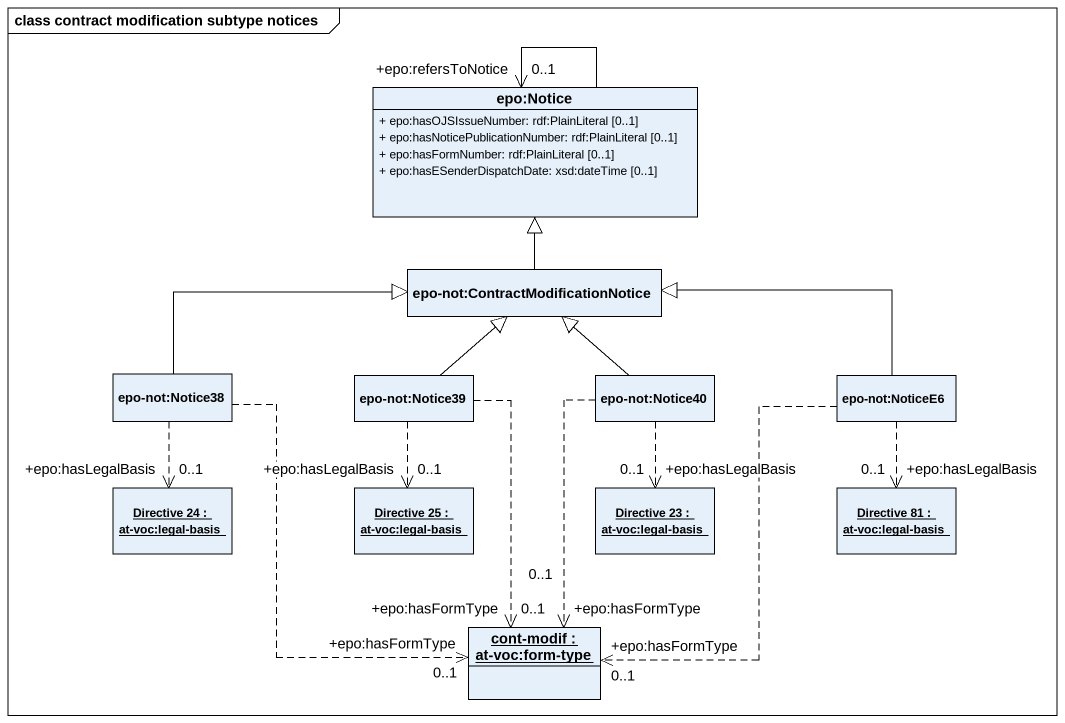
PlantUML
@startuml
mainframe class contract modification subtype notices
hide circle
hide empty members
skinparam classAttributeIconSize 0
class "epo:Notice" as epo_Notice {
  + epo:hasOJSIssueNumber: rdf:PlainLiteral [0..1]
  + epo:hasNoticePublicationNumber: rdf:PlainLiteral [0..1]
  + epo:hasFormNumber: rdf:PlainLiteral [0..1]
  + epo:hasESenderDispatchDate: xsd:dateTime [0..1]
}
class "epo-not:ContractModificationNotice" as epo_not_ContractModification
class "epo-not:Notice38" as epo_not_Notice38
class "epo-not:Notice39" as epo_not_Notice39
class "epo-not:Notice40" as epo_not_Notice40
class "epo-not:NoticeE6" as epo_not_NoticeE6
object "Directive 24 : at-voc:legal-basis" as Directive_24
object "Directive 25 : at-voc:legal-basis" as Directive_25
object "Directive 23 : at-voc:legal-basis" as Directive_23
object "Directive 81 : at-voc:legal-basis" as Directive_81
object "cont-modif : at-voc:form-type" as cont_modif
epo_Notice --> "+epo:refersToNotice\n0..1" epo_Notice
epo_not_ContractModification -up-|> epo_Notice
epo_not_Notice38 -right-|> epo_not_ContractModification
epo_not_Notice38 ..> "+epo:hasLegalBasis\n0..1" Directive_24
epo_not_Notice38 ..> "+epo:hasFormType\n0..1" cont_modif
epo_not_Notice39 -up-|> epo_not_ContractModification
epo_not_Notice39 ..> "+epo:hasLegalBasis\n0..1" Directive_25
epo_not_Notice39 ..> "+epo:hasFormType\n0..1" cont_modif
epo_not_Notice40 -up-|> epo_not_ContractModification
epo_not_Notice40 ..> "+epo:hasLegalBasis\n0..1" Directive_23
epo_not_Notice40 ..> "+epo:hasFormType\n0..1" cont_modif
epo_not_NoticeE6 -left-|> epo_not_ContractModification
epo_not_NoticeE6 ..> "+epo:hasLegalBasis\n0..1" Directive_81
epo_not_NoticeE6 ..> "+epo:hasFormType\n0..1" cont_modif
@enduml
